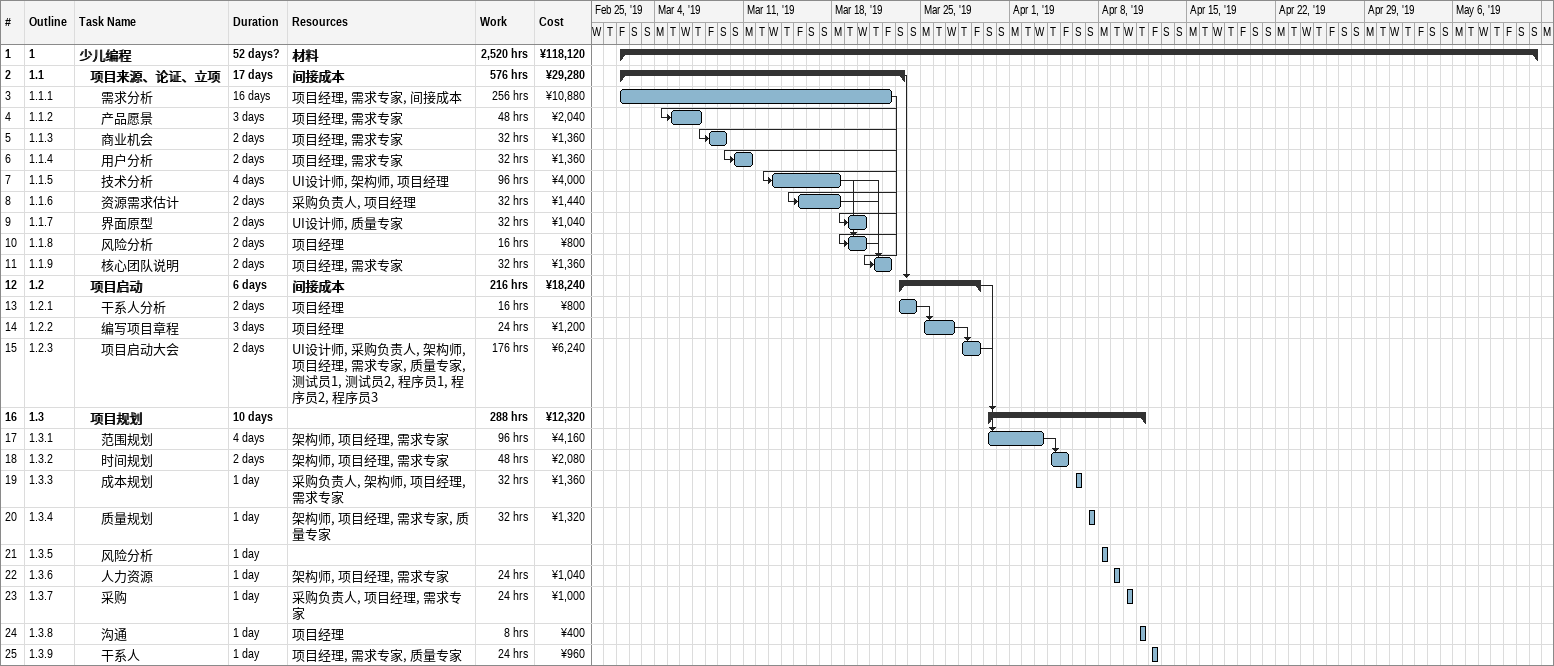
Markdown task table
| ID | WBS | Task | Duration | Start | Finish | Predecessors | Resources | Work (h) | Cost (¥) |
|---|---|---|---|---|---|---|---|---|---|
| 1 | 1 | **少儿编程** | 52d? | 2019-03-01 | 2019-05-12 |  | 材料 | 2520 | 118120 |
| 2 | 1.1 | **项目来源、论证、立项** | 17d | 2019-03-01 | 2019-03-23 |  | 间接成本 | 576 | 29280 |
| 3 | 1.1.1 | 需求分析 | 16d | 2019-03-01 | 2019-03-22 |  | 项目经理, 需求专家, 间接成本 | 256 | 10880 |
| 4 | 1.1.2 | 产品愿景 | 3d | 2019-03-05 | 2019-03-07 | 3 | 项目经理, 需求专家 | 48 | 2040 |
| 5 | 1.1.3 | 商业机会 | 2d | 2019-03-08 | 2019-03-09 | 3 | 项目经理, 需求专家 | 32 | 1360 |
| 6 | 1.1.4 | 用户分析 | 2d | 2019-03-10 | 2019-03-11 | 3 | 项目经理, 需求专家 | 32 | 1360 |
| 7 | 1.1.5 | 技术分析 | 4d | 2019-03-13 | 2019-03-18 | 3 | UI设计师, 架构师, 项目经理 | 96 | 4000 |
| 8 | 1.1.6 | 资源需求估计 | 2d | 2019-03-15 | 2019-03-18 | 3 | 采购负责人, 项目经理 | 32 | 1440 |
| 9 | 1.1.7 | 界面原型 | 2d | 2019-03-19 | 2019-03-20 | 3 | UI设计师, 质量专家 | 32 | 1040 |
| 10 | 1.1.8 | 风险分析 | 2d | 2019-03-19 | 2019-03-20 | 3, 7, 8 | 项目经理 | 16 | 800 |
| 11 | 1.1.9 | 核心团队说明 | 2d | 2019-03-21 | 2019-03-22 | 3, 7, 8, 10 | 项目经理, 需求专家 | 32 | 1360 |
| 12 | 1.2 | **项目启动** | 6d | 2019-03-23 | 2019-03-29 | 2 | 间接成本 | 216 | 18240 |
| 13 | 1.2.1 | 干系人分析 | 2d | 2019-03-23 | 2019-03-24 |  | 项目经理 | 16 | 800 |
| 14 | 1.2.2 | 编写项目章程 | 3d | 2019-03-25 | 2019-03-27 | 13 | 项目经理 | 24 | 1200 |
| 15 | 1.2.3 | 项目启动大会 | 2d | 2019-03-28 | 2019-03-29 | 14 | UI设计师, 采购负责人, 架构师, 项目经理, 需求专家, 质量专家, 测试员1, 测试员2, 程序员1, 程序员2, 程序员3 | 176 | 6240 |
| 16 | 1.3 | **项目规划** | 10d | 2019-03-30 | 2019-04-11 | 12 |  | 288 | 12320 |
| 17 | 1.3.1 | 范围规划 | 4d | 2019-03-30 | 2019-04-03 | 15 | 架构师, 项目经理, 需求专家 | 96 | 4160 |
| 18 | 1.3.2 | 时间规划 | 2d | 2019-04-04 | 2019-04-05 | 17 | 架构师, 项目经理, 需求专家 | 48 | 2080 |
| 19 | 1.3.3 | 成本规划 | 1d | 2019-04-06 | 2019-04-06 |  | 采购负责人, 架构师, 项目经理, 需求专家 | 32 | 1360 |
| 20 | 1.3.4 | 质量规划 | 1d | 2019-04-07 | 2019-04-07 |  | 架构师, 项目经理, 需求专家, 质量专家 | 32 | 1320 |
| 21 | 1.3.5 | 风险分析 | 1d | 2019-04-08 | 2019-04-08 |  |  |  |  |
| 22 | 1.3.6 | 人力资源 | 1d | 2019-04-09 | 2019-04-09 |  | 架构师, 项目经理, 需求专家 | 24 | 1040 |
| 23 | 1.3.7 | 采购 | 1d | 2019-04-10 | 2019-04-10 |  | 采购负责人, 项目经理, 需求专家 | 24 | 1000 |
| 24 | 1.3.8 | 沟通 | 1d | 2019-04-11 | 2019-04-11 |  | 项目经理 | 8 | 400 |
| 25 | 1.3.9 | 干系人 | 1d | 2019-04-12 | 2019-04-12 |  | 项目经理, 需求专家, 质量专家 | 24 | 960 |
